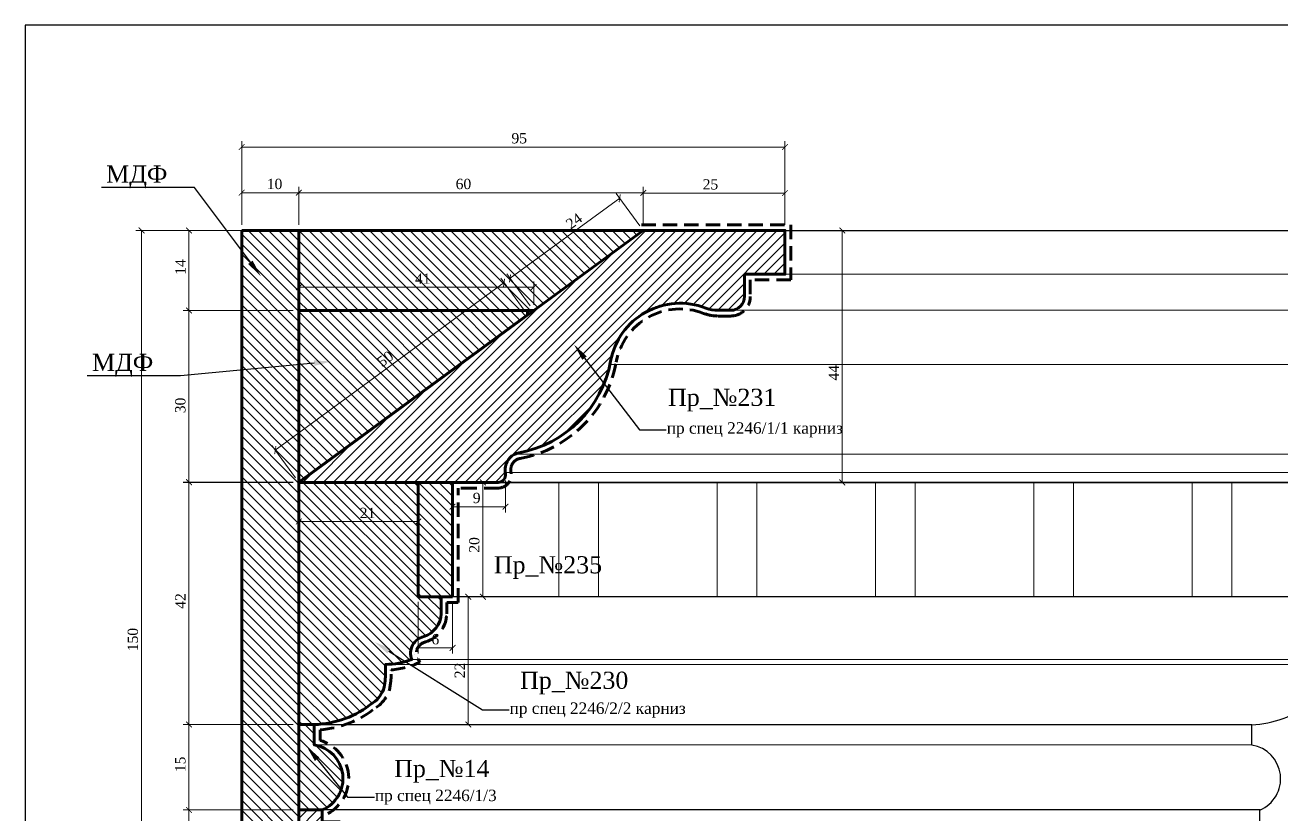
# Model space of a CAD drawing. Header units: millimetres. Extents: x 308988 to 309318, y -100826 to -100606.
# Drawn here: x 308988.4 to 309208.2, y -100744.4 to -100606.3 of the extents above; entities that cross this region are included whole.
import ezdxf
from ezdxf import colors
from ezdxf.entities.mleader import LeaderData, LeaderLine
from ezdxf.math import Vec2, Vec3

# ---------------------------------------------------------------- set-up
doc = ezdxf.new("R2010")
doc.units = ezdxf.units.MM
doc.header["$MEASUREMENT"] = 0
doc.linetypes.add('HIDDEN', pattern=[0.375, 0.25, -0.125])
doc.layers.add('Outside panel', color=7, linetype='Continuous', lineweight=18, true_color=0x7f5e57)
doc.layers.add('линия 50', color=1, linetype='Continuous', lineweight=140)
doc.layers.add('размеры в модели', color=7, linetype='Continuous')
doc.styles.add('ELECT', font='times.ttf')
doc.styles.get("Standard").update_dxf_attribs({"font": 'times.ttf'})
doc.dimstyles.new('M_1', dxfattribs={"dimtxt": 1.8, "dimasz": 1, "dimexe": 1, "dimexo": 1, "dimgap": 0.6, "dimtad": 1, "dimdec": 0, "dimdsep": 46, "dimtxsty": 'Standard', "dimblk": 'ARCHTICK', "dimcen": -5, "dimclrd": 7, "dimclre": 7, "dimclrt": 7, "dimadec": 0, "dimazin": 0, "dimtfac": 1, "dimtdec": 0, "dimtmove": 0, "dimatfit": 3, "dimfxl": 1, "dimtolj": 1, "dimtzin": 0, "dimlwd": 5, "dimlwe": 5, "dimarcsym": 0})
pattern_1 = [(135, (-246.424, -8681.7024), (-0.8838834765, -0.8838834765), [])]

# ---------------------------------------------------------------- blocks, each defined once
blk = doc.blocks.new('_ArchTick')
at = {"color": 0, "linetype": 'ByBlock', "const_width": 0.15}
blk.add_lwpolyline([(-0.5, -0.5), (0.5, 0.5)], dxfattribs=at)
blk = doc.blocks.new('*D25')
at = {"color": 7, "lineweight": 5, "ltscale": 1000, "transparency": 16777216}
for p, q in [((309285.23, -100650.84), (309285.23, -100805.1)), ((309202.93, -100792.71), (309202.93, -100805.1)), ((309202.93, -100804.1), (309285.23, -100804.1))]:
    blk.add_line(p, q, dxfattribs=at)
at = {"layer": 'Defpoints', "color": 0, "ltscale": 1000, "transparency": 16777216}
for p in [(309285.23, -100649.84), (309202.93, -100791.71), (309285.23, -100804.1)]:
    blk.add_point(p, dxfattribs=at)
at = {"color": 7, "lineweight": 5, "ltscale": 1000, "transparency": 16777216, "rotation": 180}
blk.add_blockref('_ArchTick', (309202.93, -100804.1), dxfattribs=at)
at = {"color": 7, "lineweight": 5, "ltscale": 1000, "transparency": 16777216}
blk.add_blockref('_ArchTick', (309285.23, -100804.1), dxfattribs=at)
at = {"color": 7, "ltscale": 1000, "transparency": 16777216, "insert": (309242.8, -100802.59), "char_height": 1.8, "attachment_point": 5}
blk.add_mtext('\\A1;82', dxfattribs=at)
blk = doc.blocks.new('*D24')
at = {"color": 7, "lineweight": 5, "ltscale": 1000, "transparency": 16777216}
for p, q in [((309286.23, -100642.18), (309297.48, -100642.18)), ((309296.48, -100642.18), (309296.48, -100791.71)), ((309203.93, -100791.71), (309297.48, -100791.71))]:
    blk.add_line(p, q, dxfattribs=at)
at = {"layer": 'Defpoints', "color": 0, "ltscale": 1000, "transparency": 16777216}
for p in [(309285.23, -100642.18), (309202.93, -100791.71), (309296.48, -100791.71)]:
    blk.add_point(p, dxfattribs=at)
at = {"color": 7, "lineweight": 5, "ltscale": 1000, "transparency": 16777216}
for p, rotation in [((309296.48, -100642.18), 90), ((309296.48, -100791.71), 270)]:
    blk.add_blockref('_ArchTick', p, dxfattribs=dict(at, rotation=rotation))
at = {"color": 7, "ltscale": 1000, "transparency": 16777216, "insert": (309294.96, -100718.66), "char_height": 1.8, "attachment_point": 5, "rotation": 90}
blk.add_mtext('\\A1;150', dxfattribs=at)
blk = doc.blocks.new('*D21')
at = {"layer": 'Defpoints', "color": 0, "ltscale": 1000, "transparency": 16777216}
for p in [(309036.28, -100743.52), (309017.07, -100776.74), (309036.28, -100776.74)]:
    blk.add_point(p, dxfattribs=at)
at = {"layer": 'размеры в модели', "color": 7, "lineweight": 5, "ltscale": 1000, "transparency": 16777216}
for p, q in [((309035.28, -100743.52), (309016.07, -100743.52)), ((309017.07, -100743.52), (309017.07, -100776.74)), ((309035.28, -100776.74), (309016.07, -100776.74))]:
    blk.add_line(p, q, dxfattribs=at)
for p, rotation in [((309017.07, -100743.52), 90), ((309017.07, -100776.74), 270)]:
    blk.add_blockref('_ArchTick', p, dxfattribs=dict(at, rotation=rotation))
at = {"layer": 'размеры в модели', "color": 7, "ltscale": 1000, "transparency": 16777216, "insert": (309015.56, -100758.39), "char_height": 1.8, "attachment_point": 5, "rotation": 90}
blk.add_mtext('\\A1;33', dxfattribs=at)
blk = doc.blocks.new('*D20')
at = {"layer": 'Defpoints', "color": 0, "ltscale": 1000, "transparency": 16777216}
for p in [(309036.28, -100728.58), (309017.07, -100743.52), (309036.28, -100743.52)]:
    blk.add_point(p, dxfattribs=at)
at = {"layer": 'размеры в модели', "color": 7, "lineweight": 5, "ltscale": 1000, "transparency": 16777216}
for p, q in [((309035.28, -100728.58), (309016.07, -100728.58)), ((309017.07, -100728.58), (309017.07, -100743.52)), ((309035.28, -100743.52), (309016.07, -100743.52))]:
    blk.add_line(p, q, dxfattribs=at)
for p, rotation in [((309017.07, -100728.58), 90), ((309017.07, -100743.52), 270)]:
    blk.add_blockref('_ArchTick', p, dxfattribs=dict(at, rotation=rotation))
at = {"layer": 'размеры в модели', "color": 7, "ltscale": 1000, "transparency": 16777216, "insert": (309015.56, -100735.55), "char_height": 1.8, "attachment_point": 5, "rotation": 90}
blk.add_mtext('\\A1;15', dxfattribs=at)
blk = doc.blocks.new('*D19')
at = {"layer": 'Defpoints', "color": 0, "ltscale": 1000, "transparency": 16777216}
for p in [(309036.28, -100686.17), (309017.07, -100728.58), (309036.28, -100728.58)]:
    blk.add_point(p, dxfattribs=at)
at = {"layer": 'размеры в модели', "color": 7, "lineweight": 5, "ltscale": 1000, "transparency": 16777216}
for p, q in [((309035.28, -100686.17), (309016.07, -100686.17)), ((309017.07, -100686.17), (309017.07, -100728.58)), ((309035.28, -100728.58), (309016.07, -100728.58))]:
    blk.add_line(p, q, dxfattribs=at)
for p, rotation in [((309017.07, -100686.17), 90), ((309017.07, -100728.58), 270)]:
    blk.add_blockref('_ArchTick', p, dxfattribs=dict(at, rotation=rotation))
at = {"layer": 'размеры в модели', "color": 7, "ltscale": 1000, "transparency": 16777216, "insert": (309015.57, -100706.98), "char_height": 1.8, "attachment_point": 5, "rotation": 90}
blk.add_mtext('\\A1;42', dxfattribs=at)
blk = doc.blocks.new('*D18')
at = {"layer": 'Defpoints', "color": 0, "ltscale": 1000, "transparency": 16777216}
for p in [(309036.22, -100642.18), (309017.07, -100656.19), (309036.28, -100656.19)]:
    blk.add_point(p, dxfattribs=at)
at = {"layer": 'размеры в модели', "color": 7, "lineweight": 5, "ltscale": 1000, "transparency": 16777216}
for p, q in [((309035.22, -100642.18), (309016.07, -100642.18)), ((309017.07, -100642.18), (309017.07, -100656.19)), ((309035.28, -100656.19), (309016.07, -100656.19))]:
    blk.add_line(p, q, dxfattribs=at)
for p, rotation in [((309017.07, -100642.18), 90), ((309017.07, -100656.19), 270)]:
    blk.add_blockref('_ArchTick', p, dxfattribs=dict(at, rotation=rotation))
at = {"layer": 'размеры в модели', "color": 7, "ltscale": 1000, "transparency": 16777216, "insert": (309015.57, -100648.57), "char_height": 1.8, "attachment_point": 5, "rotation": 90}
blk.add_mtext('\\A1;14', dxfattribs=at)
blk = doc.blocks.new('*D17')
at = {"layer": 'Defpoints', "color": 0, "ltscale": 1000, "transparency": 16777216}
for p in [(309121.28, -100627.59), (309026.28, -100642.18), (309121.28, -100642.18)]:
    blk.add_point(p, dxfattribs=at)
at = {"layer": 'размеры в модели', "color": 7, "lineweight": 5, "ltscale": 1000, "transparency": 16777216}
for p, q in [((309026.28, -100641.18), (309026.28, -100626.59)), ((309026.28, -100627.59), (309121.28, -100627.59)), ((309121.28, -100641.18), (309121.28, -100626.59))]:
    blk.add_line(p, q, dxfattribs=at)
at = {"layer": 'размеры в модели', "color": 7, "lineweight": 5, "ltscale": 1000, "transparency": 16777216, "rotation": 180}
blk.add_blockref('_ArchTick', (309026.28, -100627.59), dxfattribs=at)
at = {"layer": 'размеры в модели', "color": 7, "lineweight": 5, "ltscale": 1000, "transparency": 16777216}
blk.add_blockref('_ArchTick', (309121.28, -100627.59), dxfattribs=at)
at = {"layer": 'размеры в модели', "color": 7, "ltscale": 1000, "transparency": 16777216, "insert": (309074.81, -100626.07), "char_height": 1.8, "attachment_point": 5}
blk.add_mtext('\\A1;95', dxfattribs=at)
blk = doc.blocks.new('*D16')
at = {"layer": 'Defpoints', "color": 0, "ltscale": 1000, "transparency": 16777216}
for p in [(309092.38, -100636.54), (309096.51, -100642.18), (309077.34, -100656.19)]:
    blk.add_point(p, dxfattribs=at)
at = {"layer": 'размеры в модели', "color": 7, "lineweight": 5, "ltscale": 1000, "transparency": 16777216}
for p, q in [((309073.21, -100650.55), (309092.38, -100636.54)), ((309095.92, -100641.37), (309091.79, -100635.73)), ((309076.75, -100655.39), (309072.62, -100649.75))]:
    blk.add_line(p, q, dxfattribs=at)
for p, rotation in [((309092.38, -100636.54), 36.17899805705687), ((309073.21, -100650.55), 216.1789980570568)]:
    blk.add_blockref('_ArchTick', p, dxfattribs=dict(at, rotation=rotation))
at = {"layer": 'размеры в модели', "color": 7, "ltscale": 1000, "transparency": 16777216, "insert": (309084.39, -100640.52), "char_height": 1.8, "attachment_point": 5, "rotation": 36.179}
blk.add_mtext('\\A1;24', dxfattribs=at)
blk = doc.blocks.new('*D15')
at = {"layer": 'Defpoints', "color": 0, "ltscale": 1000, "transparency": 16777216}
for p in [(309072.16, -100651.31), (309076.28, -100656.94), (309036.28, -100686.23)]:
    blk.add_point(p, dxfattribs=at)
at = {"layer": 'размеры в модели', "color": 7, "lineweight": 5, "ltscale": 1000, "transparency": 16777216}
for p, q in [((309032.16, -100680.6), (309072.16, -100651.31)), ((309075.69, -100656.13), (309071.57, -100650.51)), ((309035.69, -100685.42), (309031.57, -100679.79))]:
    blk.add_line(p, q, dxfattribs=at)
for p, rotation in [((309072.16, -100651.31), 36.21087341507367), ((309032.16, -100680.6), 216.2108734150737)]:
    blk.add_blockref('_ArchTick', p, dxfattribs=dict(at, rotation=rotation))
at = {"layer": 'размеры в модели', "color": 7, "ltscale": 1000, "transparency": 16777216, "insert": (309051.41, -100664.62), "char_height": 1.8, "attachment_point": 5, "rotation": 36.2109}
blk.add_mtext('\\A1;50', dxfattribs=at)
blk = doc.blocks.new('*D14')
at = {"layer": 'Defpoints', "color": 0, "ltscale": 1000, "transparency": 16777216}
for p in [(309036.28, -100656.19), (309017.07, -100686.23), (309036.28, -100686.23)]:
    blk.add_point(p, dxfattribs=at)
at = {"layer": 'размеры в модели', "color": 7, "lineweight": 5, "ltscale": 1000, "transparency": 16777216}
for p, q in [((309035.28, -100656.19), (309016.07, -100656.19)), ((309017.07, -100656.19), (309017.07, -100686.23)), ((309035.28, -100686.23), (309016.07, -100686.23))]:
    blk.add_line(p, q, dxfattribs=at)
for p, rotation in [((309017.07, -100656.19), 90), ((309017.07, -100686.23), 270)]:
    blk.add_blockref('_ArchTick', p, dxfattribs=dict(at, rotation=rotation))
at = {"layer": 'размеры в модели', "color": 7, "ltscale": 1000, "transparency": 16777216, "insert": (309015.56, -100672.78), "char_height": 1.8, "attachment_point": 5, "rotation": 90}
blk.add_mtext('\\A1;30', dxfattribs=at)
blk = doc.blocks.new('*D13')
at = {"layer": 'Defpoints', "color": 0, "ltscale": 1000, "transparency": 16777216}
for p in [(309072.42, -100684.92), (309063.15, -100686.33), (309072.42, -100690.49)]:
    blk.add_point(p, dxfattribs=at)
at = {"layer": 'размеры в модели', "color": 7, "lineweight": 5, "ltscale": 1000, "transparency": 16777216}
for p, q in [((309063.15, -100687.33), (309063.15, -100691.49)), ((309072.42, -100685.92), (309072.42, -100691.49)), ((309063.15, -100690.49), (309072.42, -100690.49))]:
    blk.add_line(p, q, dxfattribs=at)
at = {"layer": 'размеры в модели', "color": 7, "lineweight": 5, "ltscale": 1000, "transparency": 16777216, "rotation": 180}
blk.add_blockref('_ArchTick', (309063.15, -100690.49), dxfattribs=at)
at = {"layer": 'размеры в модели', "color": 7, "lineweight": 5, "ltscale": 1000, "transparency": 16777216}
blk.add_blockref('_ArchTick', (309072.42, -100690.49), dxfattribs=at)
at = {"layer": 'размеры в модели', "color": 7, "ltscale": 1000, "transparency": 16777216, "insert": (309067.37, -100688.97), "char_height": 1.8, "attachment_point": 5}
blk.add_mtext('\\A1;9', dxfattribs=at)
blk = doc.blocks.new('*D10')
at = {"layer": 'Defpoints', "color": 0, "ltscale": 1000, "transparency": 16777216}
for p in [(309026.28, -100642.18), (309008.77, -100791.68), (309026.28, -100791.68)]:
    blk.add_point(p, dxfattribs=at)
at = {"layer": 'размеры в модели', "color": 7, "lineweight": 5, "ltscale": 1000, "transparency": 16777216}
for p, q in [((309025.28, -100642.18), (309007.77, -100642.18)), ((309008.77, -100642.18), (309008.77, -100791.68)), ((309025.28, -100791.68), (309007.77, -100791.68))]:
    blk.add_line(p, q, dxfattribs=at)
for p, rotation in [((309008.77, -100642.18), 90), ((309008.77, -100791.68), 270)]:
    blk.add_blockref('_ArchTick', p, dxfattribs=dict(at, rotation=rotation))
at = {"layer": 'размеры в модели', "color": 7, "ltscale": 1000, "transparency": 16777216, "insert": (309007.26, -100713.72), "char_height": 1.8, "attachment_point": 5, "rotation": 90}
blk.add_mtext('\\A1;150', dxfattribs=at)
blk = doc.blocks.new('*D9')
at = {"layer": 'Defpoints', "color": 0, "ltscale": 1000, "transparency": 16777216}
for p in [(309077.34, -100652.11), (309036.28, -100656.19), (309077.34, -100656.19)]:
    blk.add_point(p, dxfattribs=at)
at = {"layer": 'размеры в модели', "color": 7, "lineweight": 5, "ltscale": 1000, "transparency": 16777216}
for p, q in [((309036.28, -100655.19), (309036.28, -100651.11)), ((309036.28, -100652.11), (309077.34, -100652.11)), ((309077.34, -100655.19), (309077.34, -100651.11))]:
    blk.add_line(p, q, dxfattribs=at)
at = {"layer": 'размеры в модели', "color": 7, "lineweight": 5, "ltscale": 1000, "transparency": 16777216, "rotation": 180}
blk.add_blockref('_ArchTick', (309036.28, -100652.11), dxfattribs=at)
at = {"layer": 'размеры в модели', "color": 7, "lineweight": 5, "ltscale": 1000, "transparency": 16777216}
blk.add_blockref('_ArchTick', (309077.34, -100652.11), dxfattribs=at)
at = {"layer": 'размеры в модели', "color": 7, "ltscale": 1000, "transparency": 16777216, "insert": (309057.94, -100650.61), "char_height": 1.8, "attachment_point": 5}
blk.add_mtext('\\A1;41', dxfattribs=at)
blk = doc.blocks.new('*D8')
at = {"layer": 'Defpoints', "color": 0, "ltscale": 1000, "transparency": 16777216}
for p in [(309057.15, -100706.15), (309063.15, -100706.15), (309063.15, -100715.18)]:
    blk.add_point(p, dxfattribs=at)
at = {"layer": 'размеры в модели', "color": 7, "lineweight": 5, "ltscale": 1000, "transparency": 16777216}
for p, q in [((309057.15, -100707.15), (309057.15, -100716.18)), ((309063.15, -100707.15), (309063.15, -100716.18)), ((309057.15, -100715.18), (309063.15, -100715.18))]:
    blk.add_line(p, q, dxfattribs=at)
at = {"layer": 'размеры в модели', "color": 7, "lineweight": 5, "ltscale": 1000, "transparency": 16777216, "rotation": 180}
blk.add_blockref('_ArchTick', (309057.15, -100715.18), dxfattribs=at)
at = {"layer": 'размеры в модели', "color": 7, "lineweight": 5, "ltscale": 1000, "transparency": 16777216}
blk.add_blockref('_ArchTick', (309063.15, -100715.18), dxfattribs=at)
at = {"layer": 'размеры в модели', "color": 7, "ltscale": 1000, "transparency": 16777216, "insert": (309060.15, -100713.67), "char_height": 1.8, "attachment_point": 5}
blk.add_mtext('\\A1;6', dxfattribs=at)
blk = doc.blocks.new('*D7')
at = {"layer": 'Defpoints', "color": 0, "ltscale": 1000, "transparency": 16777216}
for p in [(309061.15, -100706.23), (309036.53, -100728.58), (309065.91, -100728.58)]:
    blk.add_point(p, dxfattribs=at)
at = {"layer": 'размеры в модели', "color": 7, "lineweight": 5, "ltscale": 1000, "transparency": 16777216}
for p, q in [((309062.15, -100706.23), (309066.91, -100706.23)), ((309065.91, -100706.23), (309065.91, -100728.58)), ((309037.53, -100728.58), (309066.91, -100728.58))]:
    blk.add_line(p, q, dxfattribs=at)
for p, rotation in [((309065.91, -100706.23), 90), ((309065.91, -100728.58), 270)]:
    blk.add_blockref('_ArchTick', p, dxfattribs=dict(at, rotation=rotation))
at = {"layer": 'размеры в модели', "color": 7, "ltscale": 1000, "transparency": 16777216, "insert": (309064.41, -100719.12), "char_height": 1.8, "attachment_point": 5, "rotation": 90}
blk.add_mtext('\\A1;22', dxfattribs=at)
blk = doc.blocks.new('*D6')
at = {"layer": 'Defpoints', "color": 0, "ltscale": 1000, "transparency": 16777216}
for p in [(309036.28, -100686.19), (309057.15, -100686.23), (309057.15, -100693.08)]:
    blk.add_point(p, dxfattribs=at)
at = {"layer": 'размеры в модели', "color": 7, "lineweight": 5, "ltscale": 1000, "transparency": 16777216}
for p, q in [((309036.28, -100687.19), (309036.28, -100694.08)), ((309057.15, -100687.23), (309057.15, -100694.08)), ((309036.28, -100693.08), (309057.15, -100693.08))]:
    blk.add_line(p, q, dxfattribs=at)
at = {"layer": 'размеры в модели', "color": 7, "lineweight": 5, "ltscale": 1000, "transparency": 16777216, "rotation": 180}
blk.add_blockref('_ArchTick', (309036.28, -100693.08), dxfattribs=at)
at = {"layer": 'размеры в модели', "color": 7, "lineweight": 5, "ltscale": 1000, "transparency": 16777216}
blk.add_blockref('_ArchTick', (309057.15, -100693.08), dxfattribs=at)
at = {"layer": 'размеры в модели', "color": 7, "ltscale": 1000, "transparency": 16777216, "insert": (309048.28, -100691.58), "char_height": 1.8, "attachment_point": 5}
blk.add_mtext('\\A1;21', dxfattribs=at)
blk = doc.blocks.new('*D5')
at = {"layer": 'Defpoints', "color": 0, "ltscale": 1000, "transparency": 16777216}
for p in [(309063.15, -100686.23), (309063.15, -100706.23), (309068.47, -100706.23)]:
    blk.add_point(p, dxfattribs=at)
at = {"layer": 'размеры в модели', "color": 7, "lineweight": 5, "ltscale": 1000, "transparency": 16777216}
for p, q in [((309064.15, -100686.23), (309069.47, -100686.23)), ((309068.47, -100686.23), (309068.47, -100706.23)), ((309064.15, -100706.23), (309069.47, -100706.23))]:
    blk.add_line(p, q, dxfattribs=at)
for p, rotation in [((309068.47, -100686.23), 90), ((309068.47, -100706.23), 270)]:
    blk.add_blockref('_ArchTick', p, dxfattribs=dict(at, rotation=rotation))
at = {"layer": 'размеры в модели', "color": 7, "ltscale": 1000, "transparency": 16777216, "insert": (309066.96, -100697.17), "char_height": 1.8, "attachment_point": 5, "rotation": 90}
blk.add_mtext('\\A1;20', dxfattribs=at)
blk = doc.blocks.new('*D4')
at = {"layer": 'Defpoints', "color": 0, "ltscale": 1000, "transparency": 16777216}
for p in [(309121.28, -100642.18), (309069.34, -100686.23), (309131.3, -100686.23)]:
    blk.add_point(p, dxfattribs=at)
at = {"layer": 'размеры в модели', "color": 7, "lineweight": 5, "ltscale": 1000, "transparency": 16777216}
for p, q in [((309122.28, -100642.18), (309132.3, -100642.18)), ((309131.3, -100642.18), (309131.3, -100686.23)), ((309070.34, -100686.23), (309132.3, -100686.23))]:
    blk.add_line(p, q, dxfattribs=at)
for p, rotation in [((309131.3, -100642.18), 90), ((309131.3, -100686.23), 270)]:
    blk.add_blockref('_ArchTick', p, dxfattribs=dict(at, rotation=rotation))
at = {"layer": 'размеры в модели', "color": 7, "ltscale": 1000, "transparency": 16777216, "insert": (309129.8, -100667.06), "char_height": 1.8, "attachment_point": 5, "rotation": 90}
blk.add_mtext('\\A1;44', dxfattribs=at)
blk = doc.blocks.new('*D3')
at = {"layer": 'Defpoints', "color": 0, "ltscale": 1000, "transparency": 16777216}
for p in [(309121.28, -100635.64), (309096.51, -100642.18), (309121.28, -100642.18)]:
    blk.add_point(p, dxfattribs=at)
at = {"layer": 'размеры в модели', "color": 7, "lineweight": 5, "ltscale": 1000, "transparency": 16777216}
for p, q in [((309096.51, -100641.18), (309096.51, -100634.64)), ((309121.28, -100641.18), (309121.28, -100634.64)), ((309096.51, -100635.64), (309121.28, -100635.64))]:
    blk.add_line(p, q, dxfattribs=at)
at = {"layer": 'размеры в модели', "color": 7, "lineweight": 5, "ltscale": 1000, "transparency": 16777216, "rotation": 180}
blk.add_blockref('_ArchTick', (309096.51, -100635.64), dxfattribs=at)
at = {"layer": 'размеры в модели', "color": 7, "lineweight": 5, "ltscale": 1000, "transparency": 16777216}
blk.add_blockref('_ArchTick', (309121.28, -100635.64), dxfattribs=at)
at = {"layer": 'размеры в модели', "color": 7, "ltscale": 1000, "transparency": 16777216, "insert": (309108.25, -100634.13), "char_height": 1.8, "attachment_point": 5}
blk.add_mtext('\\A1;25', dxfattribs=at)
blk = doc.blocks.new('*D2')
at = {"layer": 'Defpoints', "color": 0, "ltscale": 1000, "transparency": 16777216}
for p in [(309096.51, -100635.58), (309036.28, -100642.18), (309096.51, -100642.18)]:
    blk.add_point(p, dxfattribs=at)
at = {"layer": 'размеры в модели', "color": 7, "lineweight": 5, "ltscale": 1000, "transparency": 16777216}
for p, q in [((309036.28, -100641.18), (309036.28, -100634.58)), ((309096.51, -100641.18), (309096.51, -100634.58)), ((309036.28, -100635.58), (309096.51, -100635.58))]:
    blk.add_line(p, q, dxfattribs=at)
at = {"layer": 'размеры в модели', "color": 7, "lineweight": 5, "ltscale": 1000, "transparency": 16777216, "rotation": 180}
blk.add_blockref('_ArchTick', (309036.28, -100635.58), dxfattribs=at)
at = {"layer": 'размеры в модели', "color": 7, "lineweight": 5, "ltscale": 1000, "transparency": 16777216}
blk.add_blockref('_ArchTick', (309096.51, -100635.58), dxfattribs=at)
at = {"layer": 'размеры в модели', "color": 7, "ltscale": 1000, "transparency": 16777216, "insert": (309065.06, -100634.06), "char_height": 1.8, "attachment_point": 5}
blk.add_mtext('\\A1;60', dxfattribs=at)
blk = doc.blocks.new('*D1')
at = {"layer": 'Defpoints', "color": 0, "ltscale": 1000, "transparency": 16777216}
for p in [(309036.28, -100635.58), (309026.28, -100642.18), (309036.28, -100642.18)]:
    blk.add_point(p, dxfattribs=at)
at = {"layer": 'размеры в модели', "color": 7, "lineweight": 5, "ltscale": 1000, "transparency": 16777216}
for p, q in [((309026.28, -100641.18), (309026.28, -100634.58)), ((309036.28, -100641.18), (309036.28, -100634.58)), ((309026.28, -100635.58), (309036.28, -100635.58))]:
    blk.add_line(p, q, dxfattribs=at)
at = {"layer": 'размеры в модели', "color": 7, "lineweight": 5, "ltscale": 1000, "transparency": 16777216, "rotation": 180}
blk.add_blockref('_ArchTick', (309026.28, -100635.58), dxfattribs=at)
at = {"layer": 'размеры в модели', "color": 7, "lineweight": 5, "ltscale": 1000, "transparency": 16777216}
blk.add_blockref('_ArchTick', (309036.28, -100635.58), dxfattribs=at)
at = {"layer": 'размеры в модели', "color": 7, "ltscale": 1000, "transparency": 16777216, "insert": (309032.03, -100634.06), "char_height": 1.8, "attachment_point": 5}
blk.add_mtext('\\A1;10', dxfattribs=at)

msp = doc.modelspace()

# ---------------------------------------------------------------- hatches: boundary and pattern name
at = {"layer": 'Outside panel', "ltscale": 1000}
h = msp.add_hatch(dxfattribs=at)
h.set_pattern_fill('ANSI31', color=5, scale=10, angle=90)
h.set_pattern_definition(pattern_1)
h.paths.add_polyline_path([(309036.28, -100642.18), (309026.28, -100642.18), (309026.28, -100791.68), (309036.28, -100791.68)])
h = msp.add_hatch(dxfattribs=at)
h.set_pattern_fill('ANSI31', color=5, scale=10, angle=90)
h.set_pattern_definition(pattern_1)
h.paths.add_polyline_path([(309096.51, -100642.18), (309036.28, -100642.18), (309036.28, -100656.19), (309077.34, -100656.19)])
h = msp.add_hatch(dxfattribs=at)
h.set_pattern_fill('ANSI31', color=256, scale=10)
h.set_pattern_definition([(45, (746.0404, -8399.4322), (-0.8838834765, 0.8838834765), [])])
h.paths.add_polyline_path([(309107.43, -100655.75, 0.092988), (309109.54, -100656.14), (309111.81, -100656.14, 0.414214), (309114.21, -100653.74), (309114.21, -100649.84), (309121.28, -100649.84), (309121.28, -100642.18), (309096.51, -100642.18), (309036.28, -100686.23), (309067.13, -100686.23), (309071.15, -100686.23, 0.459448), (309072.39, -100684.69, -0.091208), (309072.39, -100683.44, -0.311899), (309074.78, -100681.05, 0.311899), (309090.79, -100665.04, -0.471073)])
h = msp.add_hatch(dxfattribs=at)
h.set_pattern_fill('ANSI31', color=5, scale=10, angle=90)
h.set_pattern_definition(pattern_1)
h.paths.add_polyline_path([(309076.28, -100656.94), (309076.28, -100656.19), (309036.28, -100656.19), (309036.28, -100686.19)])
h = msp.add_hatch(dxfattribs=at)
h.set_pattern_fill('ANSI31', color=256, scale=10, angle=90)
h.set_pattern_definition([(135, (566.4153, -8399.4322), (-0.8838834765, -0.8838834765), [])])
edge = h.paths.add_edge_path()
edge.add_line((309057.15, -100686.23), (309036.28, -100686.23))
edge.add_line((309036.28, -100686.23), (309036.28, -100728.58))
edge.add_line((309036.28, -100728.58), (309038.98, -100728.58))
edge.add_arc((309038.45, -100711.48), 17.11, 271.7859, 308.983)
edge.add_arc((309046.77, -100720.94), 4.55, 302.4213, 346.1319)
edge.add_arc((309036.47, -100719.35), 14.97, 349.7075, 360.8527)
edge.add_line((309051.43, -100719.13), (309051.43, -100718.06))
edge.add_arc((309051.44, -100705.29), 12.77, 269.9376, 290.9506)
edge.add_arc((309058.87, -100716.14), 3.05, 103.5334, 200.4819, ccw=False)
edge.add_arc((309056.85, -100709.07), 4.31, 287.6656, 358.1905)
edge.add_line((309061.15, -100709.21), (309061.15, -100706.23))
edge.add_line((309061.15, -100706.23), (309057.15, -100706.23))
edge.add_line((309057.15, -100706.23), (309057.15, -100686.23))
h = msp.add_hatch(dxfattribs=at)
h.set_pattern_fill('ANSI31', color=256, scale=10, angle=90)
h.set_pattern_definition([(135, (657.6683, -8399.7495), (-0.8838834765, -0.8838834765), [])])
h.paths.add_polyline_path([(309063.15, -100686.23), (309057.15, -100686.23), (309057.15, -100706.23), (309063.15, -100706.23)])
h = msp.add_hatch(dxfattribs=at)
h.set_pattern_fill('ANSI31', color=256, scale=10, angle=90)
h.set_pattern_definition([(135, (1129.3609, -8366.1855), (-0.8838834765, -0.8838834765), [])])
h.paths.add_polyline_path([(309040.35, -100743.52), (309036.28, -100743.52), (309036.28, -100728.58), (309038.98, -100728.58), (309038.98, -100729.56), (309038.98, -100732.14, -0.753499)])
h = msp.add_hatch(dxfattribs=at)
h.set_pattern_fill('ANSI31', color=256, scale=10)
h.set_pattern_definition([(45, (795.7701, -8404.2381), (-0.8838834765, 0.8838834765), [])])
h.paths.add_polyline_path([(309043.47, -100745.6), (309040.35, -100745.6), (309040.35, -100743.52), (309036.28, -100743.52), (309036.28, -100776.74), (309040.35, -100776.74), (309040.35, -100774.65), (309043.47, -100774.65, 0.255376)])

# ---------------------------------------------------------------- linework, layer by layer
at = {"color": 7}
for p, q in [((309121.28, -100642.18), (309285.23, -100642.18)), ((309235.11, -100686.23), (309063.15, -100686.23)), ((309225.59, -100706.23), (309061.63, -100706.23)), ((309038.97, -100728.58), (309202.93, -100728.58)), ((309204.37, -100743.52), (309040.35, -100743.52))]:
    msp.add_line(p, q, dxfattribs=at)
at = {"color": 7, "lineweight": 15, "ltscale": 1000}
for p, q in [((309121.28, -100649.84), (309285.23, -100649.84)), ((309110.39, -100656.14), (309261.21, -100656.14)), ((309090.68, -100665.61), (309254.63, -100665.61)), ((309073.99, -100681.32), (309237.94, -100681.32)), ((309072.36, -100684.49), (309236.32, -100684.49)), ((309051.44, -100718.06), (309215.4, -100718.06)), ((309056.01, -100717.21), (309219.96, -100717.21)), ((309038.98, -100732.14), (309202.94, -100732.14))]:
    msp.add_line(p, q, dxfattribs=at)
at = {"color": 7, "ltscale": 1000}
msp.add_line((309063.15, -100686.23), (309235.11, -100686.23), dxfattribs=at)
at = {"lineweight": 15}
for p, q in [((309081.72, -100686.23), (309081.72, -100706.23)), ((309088.65, -100686.23), (309088.65, -100706.23)), ((309109.42, -100686.23), (309109.42, -100706.23)), ((309109.42, -100686.23), (309109.42, -100706.23)), ((309116.34, -100686.23), (309116.34, -100706.23)), ((309116.34, -100686.23), (309116.34, -100706.23)), ((309137.11, -100686.23), (309137.11, -100706.23)), ((309144.03, -100686.23), (309144.03, -100706.23)), ((309164.8, -100686.23), (309164.8, -100706.23)), ((309171.72, -100686.23), (309171.72, -100706.23))]:
    msp.add_line(p, q, dxfattribs=at)
at = {"color": 7, "lineweight": 15}
for p, q in [((309192.49, -100686.23), (309192.49, -100706.23)), ((309199.42, -100686.23), (309199.42, -100706.23)), ((309199.42, -100686.23), (309199.42, -100706.23)), ((309199.42, -100686.23), (309199.42, -100706.23))]:
    msp.add_line(p, q, dxfattribs=at)
at = {"color": 6, "ltscale": 1000}
msp.add_lwpolyline([(308988.42, -100826.28), (309318.42, -100826.28), (309318.42, -100606.28), (308988.42, -100606.28)], close=True, dxfattribs=at)
at = {"color": 7}
msp.add_lwpolyline([(309202.93, -100791.71), (309202.94, -100790.72), (309202.94, -100788.14, 0.753499), (309204.31, -100776.77), (309204.31, -100774.68), (309207.43, -100774.68, 0.255376), (309207.43, -100745.63), (309204.31, -100745.63), (309204.31, -100743.55, 0.753499), (309202.94, -100732.17), (309202.94, -100728.61, 0.161045), (309213.17, -100724.78, 0.19307)], format="xyb", dxfattribs=at)
at = {"layer": 'линия 50', "color": 1, "linetype": 'HIDDEN', "ltscale": 10, "true_color": 0xff0909}
for points in [[(309096.18, -100641.18), (309122.28, -100641.18), (309122.28, -100650.84), (309115.21, -100650.84), (309115.21, -100653.74, -0.414214), (309111.81, -100657.14), (309109.54, -100657.14, -0.092988), (309107.06, -100656.68, 0.471073), (309091.77, -100665.22, -0.311899), (309074.96, -100682.04, 0.311899), (309073.38, -100683.62, 0.090262), (309073.38, -100684.5, -0.463009), (309071.17, -100687.23), (309067.13, -100687.23), (309064.15, -100687.23)], [(309039.98, -100729.52, 0.149236), (309049.8, -100725.59, 0.191805), (309052.17, -100722.24, 0.049023), (309052.43, -100719.12), (309052.43, -100719.02, 0.095938), (309057.49, -100717.66, -0.606562), (309058.42, -100714.14, 0.320833), (309062.15, -100709.22), (309062.15, -100707.23)], [(309039.98, -100729.52), (309039.98, -100729.56), (309039.98, -100731.35, -0.67009), (309041.35, -100744.15)]]:
    msp.add_lwpolyline(points, format="xyb", dxfattribs=at)
at = {"layer": 'линия 50', "color": 7}
msp.add_lwpolyline([(309026.28, -100642.18), (309036.28, -100642.18), (309036.28, -100791.68), (309026.28, -100791.68)], close=True, dxfattribs=at)
for points in [[(309036.28, -100642.18), (309036.28, -100656.19), (309077.34, -100656.19), (309096.51, -100642.18), (309036.28, -100642.18)], [(309036.28, -100686.19), (309036.28, -100656.19), (309076.28, -100656.19), (309076.28, -100656.94), (309036.28, -100686.19)], [(309063.15, -100706.23), (309063.15, -100686.23), (309057.15, -100686.23), (309057.15, -100706.23), (309063.15, -100706.23)]]:
    msp.add_lwpolyline(points, dxfattribs=at)
for points in [[(309096.51, -100642.18), (309121.28, -100642.18), (309121.28, -100649.84), (309114.21, -100649.84), (309114.21, -100653.74, -0.414214), (309111.81, -100656.14), (309109.54, -100656.14, -0.092988), (309107.43, -100655.75, 0.471073), (309090.79, -100665.04, -0.311899), (309074.78, -100681.05, 0.311899), (309072.39, -100683.44, 0.090609), (309072.39, -100684.68, -0.461367), (309071.15, -100686.23), (309067.13, -100686.23), (309036.28, -100686.23)], [(309061.15, -100709.21), (309061.15, -100706.23), (309057.15, -100706.23), (309057.15, -100686.23), (309036.28, -100686.23), (309036.28, -100728.58), (309038.98, -100728.58, 0.163743), (309049.21, -100724.78, 0.19307), (309051.19, -100722.03, 0.048669), (309051.43, -100719.13), (309051.43, -100718.06, 0.091944), (309056.01, -100717.21, -0.450197), (309058.15, -100713.18, 0.317819)], [(309040.35, -100743.52), (309036.28, -100743.52), (309036.28, -100728.58), (309038.98, -100728.58), (309038.98, -100729.56), (309038.98, -100732.14, -0.753499)], [(309040.35, -100743.52), (309040.35, -100745.6), (309043.47, -100745.6, -0.255376), (309043.47, -100774.65), (309040.35, -100774.65), (309040.35, -100776.74), (309036.28, -100776.74), (309036.28, -100743.52)]]:
    msp.add_lwpolyline(points, format="xyb", close=True, dxfattribs=at)
at = {"layer": 'линия 50', "color": 1, "linetype": 'HIDDEN', "ltscale": 10, "true_color": 0xff0909}
msp.add_lwpolyline([(309062.15, -100707.23), (309064.15, -100707.23), (309064.15, -100687.23)], dxfattribs=at)

# ---------------------------------------------------------------- texts
at = {"color": 5, "ltscale": 1000, "style": 'ELECT'}
for s, p in [('Пр_№231', (309100.84, -100672.86)), ('Пр_№230', (309074.97, -100722.34)), ('Пр_№14', (309052.95, -100737.77))]:
    msp.add_text(s, height=3, dxfattribs=at).set_placement(p)
at = {"color": 7, "ltscale": 1000, "style": 'ELECT'}
msp.add_text('Пр_№235', height=3, dxfattribs=at).set_placement((309070.38, -100702.14))

# ---------------------------------------------------------------- dimensions: what is measured, and where the dimension line sits
at = {"color": 5, "ltscale": 1000}
dim = msp.add_linear_dim(base=(309296.48, -100791.71), p1=(309285.23, -100642.18), p2=(309202.93, -100791.71), angle=90, dimstyle='M_1', dxfattribs=at)
dim.commit()
dim.dimension.update_dxf_attribs({"geometry": '*D24', "text_midpoint": (309296.48, -100718.66), "dimtype": 128})
at = {"color": 7, "ltscale": 1000}
dim = msp.add_linear_dim(base=(309285.23, -100804.1), p1=(309202.93, -100791.71), p2=(309285.23, -100649.84), dimstyle='M_1', dxfattribs=at)
dim.commit()
dim.dimension.update_dxf_attribs({"geometry": '*D25', "text_midpoint": (309242.8, -100804.1), "dimtype": 128})
at = {"layer": 'размеры в модели', "color": 5, "ltscale": 1000}
for base, p1, p2, picture, middle in [((309121.28, -100627.59), (309026.28, -100642.18), (309121.28, -100642.18), '*D17', (309074.81, -100627.59)), ((309036.28, -100635.58), (309026.28, -100642.18), (309036.28, -100642.18), '*D1', (309032.03, -100635.58)), ((309096.51, -100635.58), (309036.28, -100642.18), (309096.51, -100642.18), '*D2', (309065.06, -100635.58)), ((309121.28, -100635.64), (309096.51, -100642.18), (309121.28, -100642.18), '*D3', (309108.25, -100635.64)), ((309077.34, -100652.11), (309036.28, -100656.19), (309077.34, -100656.19), '*D9', (309057.94, -100652.11)), ((309072.42, -100690.49), (309063.15, -100686.33), (309072.42, -100684.92), '*D13', (309067.37, -100690.49)), ((309057.15, -100693.08), (309036.28, -100686.19), (309057.15, -100686.23), '*D6', (309048.28, -100693.08)), ((309063.15, -100715.18), (309057.15, -100706.15), (309063.15, -100706.15), '*D8', (309060.15, -100715.18))]:
    dim = msp.add_linear_dim(base=base, p1=p1, p2=p2, dimstyle='M_1', dxfattribs=at)
    dim.commit()
    dim.dimension.update_dxf_attribs({"geometry": picture, "text_midpoint": middle, "dimtype": 128})
for base, p1, p2, angle, picture, middle, dimtype in [((309092.38, -100636.54), (309077.34, -100656.19), (309096.51, -100642.18), 36.179, '*D16', (309085.28, -100641.73), 129), ((309008.77254125, -100791.67646189), (309026.27648352, -100642.17646189), (309026.27648352, -100791.67646189), 90, '*D10', (309008.77254125, -100713.71872411), 128), ((309017.07, -100656.19), (309036.22, -100642.18), (309036.28, -100656.19), 90, '*D18', (309017.07, -100648.57), 128), ((309131.3, -100686.23), (309121.28, -100642.18), (309069.34, -100686.23), 90, '*D4', (309131.3, -100667.06), 128), ((309072.16, -100651.31), (309036.28, -100686.23), (309076.28, -100656.94), 36.2109, '*D15', (309052.31, -100665.85), 129), ((309017.07, -100686.23), (309036.28, -100656.19), (309036.28, -100686.23), 90, '*D14', (309017.07, -100672.78), 128), ((309017.07, -100728.58), (309036.28, -100686.17), (309036.28, -100728.58), 90, '*D19', (309017.07, -100706.98), 128), ((309068.47, -100706.23), (309063.15, -100686.23), (309063.15, -100706.23), 90, '*D5', (309068.47, -100697.17), 128), ((309065.91, -100728.58), (309061.15, -100706.23), (309036.53, -100728.58), 90, '*D7', (309065.91, -100719.12), 128), ((309017.07, -100743.52), (309036.28, -100728.58), (309036.28, -100743.52), 90, '*D20', (309017.07, -100735.55), 128), ((309017.07, -100776.74), (309036.28, -100743.52), (309036.28, -100776.74), 90, '*D21', (309017.07, -100758.39), 128)]:
    dim = msp.add_linear_dim(base=base, p1=p1, p2=p2, angle=angle, dimstyle='M_1', dxfattribs=at)
    dim.commit()
    dim.dimension.update_dxf_attribs({"geometry": picture, "text_midpoint": middle, "dimtype": dimtype})

# ---------------------------------------------------------------- leaders
at = {"layer": 'размеры в модели', "color": 7, "ltscale": 1000}
ml = msp.add_multileader_mtext('Standard', dxfattribs=at)
ml.set_content('\\A1;МДФ  ', color=7)
ml.set_leader_properties()
ml.build(insert=Vec2(0, 0))
ml.multileader.update_dxf_attribs({"text_right_attachment_type": 6, "dogleg_length": 0.36, "arrow_head_size": 3})
ctx = ml.context
ctx.base_point, ctx.char_height, ctx.arrow_head_size, ctx.landing_gap_size, ctx.plane_origin = Vec3(309002.97, -100632.75), 3, 3, 0.09, Vec3(309017.33, -100654.63)
ctx.right_attachment, ctx.text_align_type = 6, 2
notes = []
notes.append((ctx, [(0, (1, 1, 0), (309018.05, -100634.67), (-1, 0), 4.68, [(0, [(309029.6, -100650.15)], 0, [])])]))
ctx.mtext.insert, ctx.mtext.alignment, ctx.mtext.flow_direction = Vec3(309013.29, -100630.82), 3, 5
ml = msp.add_multileader_mtext('Standard', dxfattribs=at)
ml.set_content('\\A1;пр спец 2246/1/1 карниз', color=7)
ml.set_leader_properties()
ml.build(insert=Vec2(0, 0))
ml.multileader.update_dxf_attribs({"text_right_attachment_type": 6, "dogleg_length": 0.36, "arrow_head_size": 3})
ctx = ml.context
ctx.base_point, ctx.char_height, ctx.arrow_head_size, ctx.landing_gap_size, ctx.plane_origin = Vec3(309100.52, -100677.03), 2, 3, 0.09, Vec3(309066.28, -100693.02)
ctx.right_attachment = 6
notes.append((ctx, [(1, (1, 1, 0), (309095.84, -100677.03), (1, 0), 4.68, [(0, [(309084.4, -100662.12)], 0, [])])]))
ctx.mtext.insert, ctx.mtext.flow_direction = Vec3(309100.61, -100675.72), 5
ml = msp.add_multileader_mtext('Standard', dxfattribs=at)
ml.set_content('\\A1;МДФ  ', color=7)
ml.set_leader_properties()
ml.build(insert=Vec2(0, 0))
ml.multileader.update_dxf_attribs({"text_right_attachment_type": 6, "dogleg_length": 0.36, "arrow_head_size": 3})
ctx = ml.context
ctx.base_point, ctx.char_height, ctx.arrow_head_size, ctx.landing_gap_size, ctx.plane_origin = Vec3(309000.51, -100665.67), 3, 3, 0.09, Vec3(309014.87, -100687.56)
ctx.right_attachment, ctx.text_align_type = 6, 2
notes.append((ctx, [(0, (1, 1, 0), (309015.59, -100667.6), (-1, 0), 4.68, [(0, [(309041.93, -100665.1)], 0, [])])]))
ctx.mtext.insert, ctx.mtext.alignment, ctx.mtext.flow_direction = Vec3(309010.82, -100663.75), 3, 5
ml = msp.add_multileader_mtext('Standard', dxfattribs=at)
ml.set_content('\\A1;пр спец 2246/2/2 карниз', color=7)
ml.set_leader_properties()
ml.build(insert=Vec2(0, 0))
ml.multileader.update_dxf_attribs({"text_right_attachment_type": 6, "dogleg_length": 0.36, "arrow_head_size": 3})
ctx = ml.context
ctx.base_point, ctx.char_height, ctx.arrow_head_size, ctx.landing_gap_size, ctx.plane_origin = Vec3(309073.04, -100726.03), 2, 3, 0.09, Vec3(309031.38, -100745.02)
ctx.right_attachment = 6
notes.append((ctx, [(1, (1, 1, 0), (309068.37, -100726.03), (1, 0), 4.68, [(0, [(309049.49, -100714.12)], 0, [])])]))
ctx.mtext.insert, ctx.mtext.flow_direction = Vec3(309073.13, -100724.72), 5
ml = msp.add_multileader_mtext('Standard', dxfattribs=at)
ml.set_content('\\A1;пр спец 2246/1/3 ', color=7)
ml.set_leader_properties()
ml.build(insert=Vec2(0, 0))
ml.multileader.update_dxf_attribs({"text_right_attachment_type": 6, "dogleg_length": 0.36, "arrow_head_size": 3})
ctx = ml.context
ctx.base_point, ctx.char_height, ctx.arrow_head_size, ctx.landing_gap_size, ctx.plane_origin = Vec3(309049.48, -100741.28), 2, 3, 0.09, Vec3(309019.47, -100763.22)
ctx.right_attachment = 6
notes.append((ctx, [(1, (1, 1, 0), (309044.81, -100741.28), (1, 0), 4.68, [(0, [(309037.59, -100732.31)], 0, [])])]))
ctx.mtext.insert, ctx.mtext.flow_direction = Vec3(309049.57, -100739.97), 5
for ctx, leaders in notes:
    for number, flags, end, landing, length, lines in leaders:
        leader = LeaderData()
        leader.index, (leader.has_last_leader_line, leader.has_dogleg_vector, leader.attachment_direction) = number, flags
        leader.last_leader_point, leader.dogleg_vector, leader.dogleg_length = Vec3(end), Vec3(landing), length
        for number, points, colour, breaks in lines:
            line = LeaderLine()
            line.index, line.vertices, line.color, line.breaks = number, Vec3.list(points), colors.encode_raw_color(colour), breaks
            leader.lines.append(line)
        ctx.leaders.append(leader)

doc.saveas('drawing.dxf')
